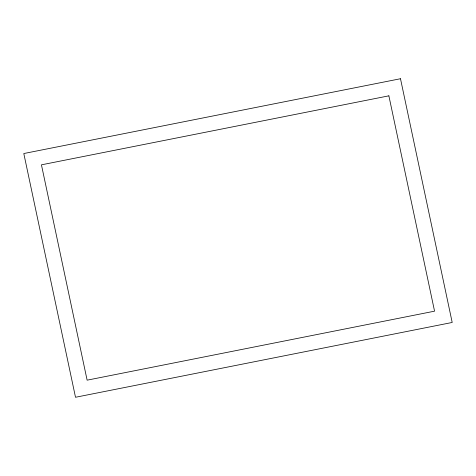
<?xml version="1.0" encoding="UTF-8"?>
<svg xmlns="http://www.w3.org/2000/svg" width="476" height="476" viewBox="0 0 476 476"><rect width="100%" height="100%" fill="white"/><g stroke="black" fill="none" stroke-linecap="round" stroke-linejoin="round"><path stroke-width="0.71" d="M400.489 78.73L23.8 153.534L75.511 397.27L452.2 322.466L400.489 78.73M388.874 95.831L41.442 164.827L87.126 380.169L434.558 311.173L388.874 95.831"/></g></svg>
